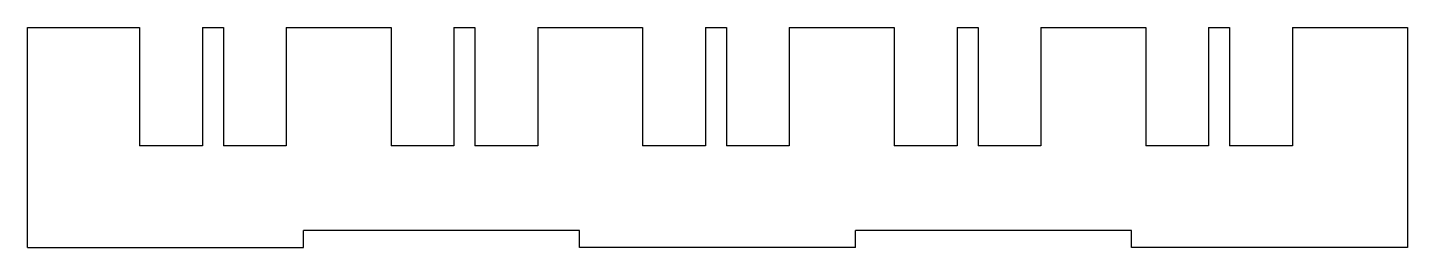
# Model space of a CAD drawing. Extents: x 42 to 172, y 154 to 174.
import ezdxf

# ---------------------------------------------------------------- set-up
doc = ezdxf.new("R2010")
doc.units = 0
doc.layers.add('Layer_1', color=7, linetype='CONTINUOUS')

msp = doc.modelspace()

# ---------------------------------------------------------------- linework, layer by layer
at = {"layer": 'Layer_1', "color": 7}
for points in [[(41.589284, 153.70417), (41.589284, 174.37917), (52.134129, 174.37917), (52.134129, 163.25417)], [(58.054435, 174.37917), (58.054435, 163.25417)], [(58.054435, 174.37917), (60.034129, 174.37917), (60.034129, 163.25417)], [(65.954435, 174.37917), (65.954435, 163.25417)], [(65.954435, 174.37917), (75.834132, 174.37917), (75.834132, 163.25417)], [(81.754438, 174.37917), (81.754438, 163.25417)], [(81.754438, 174.37917), (83.73413, 174.37917), (83.73413, 163.25417)], [(89.654436, 174.37917), (89.654436, 163.25417)], [(89.654436, 174.37917), (99.534131, 174.37917), (99.534131, 163.25417)], [(105.45444, 174.37917), (105.45444, 163.25417)], [(105.45444, 174.37917), (107.43413, 174.37917), (107.43413, 163.25417)], [(113.35444, 174.37917), (113.35444, 163.25417)], [(113.35444, 174.37917), (123.23413, 174.37917), (123.23413, 163.25417)], [(171.58929, 174.37917), (171.58929, 153.70417), (145.58929, 153.70417), (145.58929, 155.30417), (119.58928, 155.30417)], [(129.15444, 174.37917), (129.15444, 163.25417)], [(129.15444, 174.37917), (131.13413, 174.37917), (131.13413, 163.25417)], [(137.05444, 174.37917), (137.05444, 163.25417)], [(137.05444, 174.37917), (146.93413, 174.37917), (146.93413, 163.25417)], [(152.85444, 174.37917), (152.85444, 163.25417)], [(152.85444, 174.37917), (154.83414, 174.37917), (154.83414, 163.25417)], [(160.75444, 174.37917), (160.75444, 163.25417)], [(160.75444, 174.37917), (171.58929, 174.37917)], [(58.054435, 163.25417), (52.134129, 163.25417)], [(65.954435, 163.25417), (60.034129, 163.25417)], [(81.754438, 163.25417), (75.834132, 163.25417)], [(89.654436, 163.25417), (83.73413, 163.25417)], [(105.45444, 163.25417), (99.534131, 163.25417)], [(113.35444, 163.25417), (107.43413, 163.25417)], [(129.15444, 163.25417), (123.23413, 163.25417)], [(137.05444, 163.25417), (131.13413, 163.25417)], [(152.85444, 163.25417), (146.93413, 163.25417)], [(160.75444, 163.25417), (154.83414, 163.25417)], [(119.58928, 153.70417), (93.589285, 153.70417), (93.589285, 155.30417), (67.589282, 155.30417)], [(67.589282, 153.70417), (67.589282, 155.30417)], [(119.58928, 153.70417), (119.58928, 155.30417)], [(41.589284, 153.70417), (67.589282, 153.70417)]]:
    msp.add_lwpolyline(points, dxfattribs=at)

doc.saveas('drawing.dxf')
